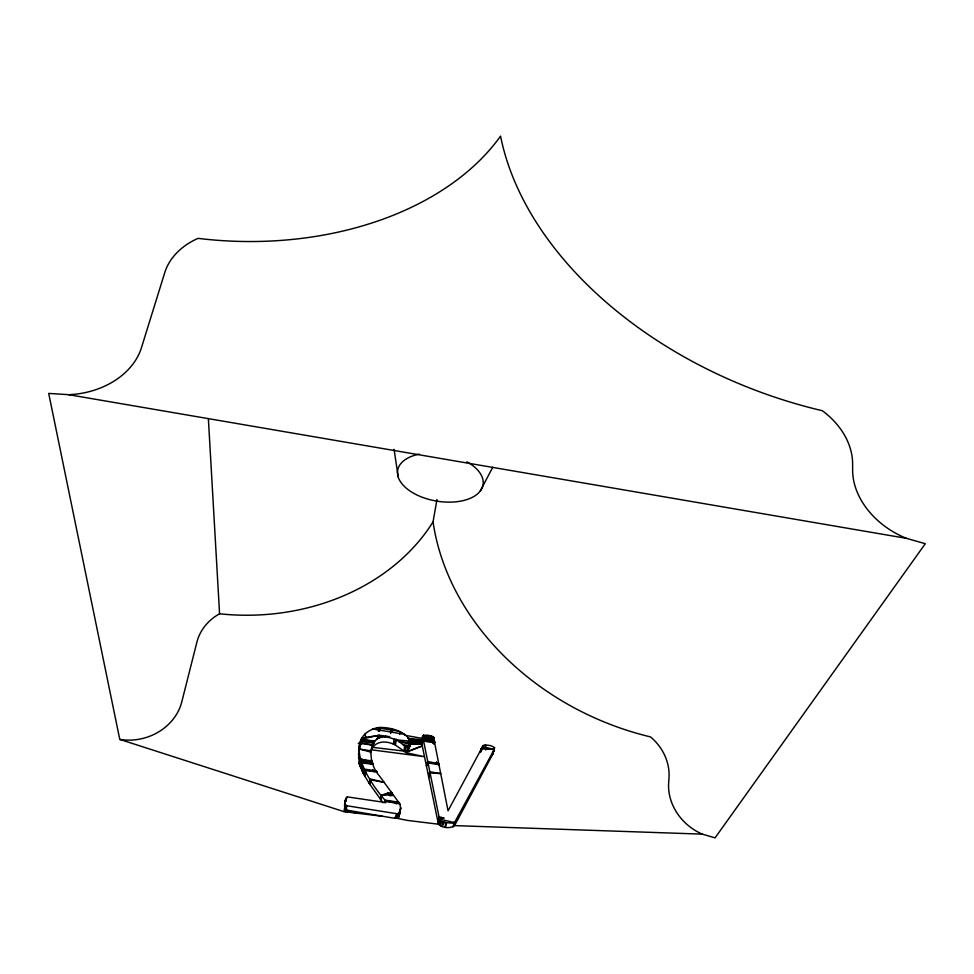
<?xml version="1.0" encoding="UTF-8"?>
<svg xmlns="http://www.w3.org/2000/svg" width="974" height="974" viewBox="0 0 974 974"><rect width="100%" height="100%" fill="white"/><g stroke="black" fill="none" stroke-linecap="round" stroke-linejoin="round"><path stroke-width="1.46" d="M406.292 752.732C420.354 734.396 390.306 725.788 377.06 727.724C338.83 738.377 371.386 785.348 385.972 801.249L385.899 802.588L347.219 796.878C344.613 800.324 343.725 805.948 345.478 809.905L394.92 818.343L398.524 817.247L400.631 808.457L399.912 804.013L379.434 775.937C365.433 760.475 367.551 727.249 395.359 739.729L395.347 745L406.292 752.732L424.494 756.713L371.423 749.81L370.473 752.853M409.737 740.69L421.559 740.995L423.507 735.114L429.79 735.674L433.503 737.038L448.052 810.806L483.141 745.621C486.708 744.647 491.627 745.195 494.524 747.655L492.211 755.215L454.554 825.611C450.232 829.178 438.97 828.144 437.923 821.666L421.705 743.162L422.594 736.149L433.941 737.927L433.296 742.979M345.417 811.805L346.501 805.705L345.356 804.354L345.21 801.772L344.833 805.206M360.83 742.139L358.286 743.406L360.916 743.856L361.037 740.021L374.54 741.226L371.423 749.81M485.795 746.303L485.673 749.98L486.391 747.594M358.627 753.036L359.175 763.847L362.937 772.942L369.304 783.522L383.038 802.795M360.697 741.007L373.018 743.199L372.811 747.375C377.328 740.788 386.727 741.092 393.301 744.063L396.296 739.376L395.347 745L393.301 744.063L394.141 739.242L396.296 739.376L405.756 746.827L404.1 751.076L372.811 747.375L373.773 742.212L360.697 741.007L360.246 745.183L361.391 742.894L361.537 739.01L379.154 735.26L389.734 736.661L388.054 737.44M381.284 800.36L381.491 795.028L391.536 792.361L391.548 795.222M433.673 742.87L434.185 739.156L422.594 736.149L439.481 819.11L441.271 821.338L445.617 822.506L445.362 827.06L446.676 822.689L452.667 823.188L455.028 821.618L493.708 750.479L494.268 749.335L482.276 746.851L481.253 750.942L483.141 745.621L485.843 745.073M384.998 802.698L385.193 800.153L398.816 802.211L385.972 801.249L399.912 804.013M408.252 749.968L409.737 739.704M399.851 811.525L399.097 816.029L400.716 807.47M404.1 751.076L404.6 745.938M407.388 747.411L406.937 752.062L405.014 751.745L405.756 746.827L408.41 746.802L409.457 744.185L398.293 741.336L409.689 742.992L408.52 748.982L409.689 742.992M345.368 800.677L345.015 803.964L345.6 799.593L344.626 807.276M360.94 767.877L361.488 762.971L373.359 764.188L361.037 761.814L360.295 766.526L361.488 762.971M432.858 742.797L433.503 737.038L432.858 742.797L433.941 737.927M454.554 825.611L702.339 834.134L715.05 837.871L925.3 543.711L906.514 538.366L68.716 394.689L48.7 393.411L119.765 739.4L343.907 811.622L345.356 804.354M359.15 750.382L358.602 758.149M359.138 749.201L359.747 744.392L358.554 754.923M360.916 743.856L361.537 739.01L374.54 741.226M361.391 742.894L362.024 738.049L379.154 735.26L376.524 739.497M359.905 765.028L360.526 760.304L372.628 762.301L360.21 759.063L359.175 763.847L360.526 760.304M433.88 743.941L434.38 740.216L422.643 737.829L421.705 743.162L410.273 742.529M345.149 802.759L344.674 806.302L345.758 798.753M362.377 765.199L362.121 770.872M364.239 769.046L363.594 773.733L364.848 770.239L376.78 771.14L364.239 769.046L362.937 772.942M347.219 796.878L345.356 801.578L345.502 800.567M371.8 763.446L372.153 761.084L360.21 759.063M369.998 784.508L370.692 779.882L384.17 782.365L369.998 778.883L369.304 783.522L370.692 779.882M378.387 731.255L378.935 727.59L379.324 731.194M360.246 745.183L361.037 740.021L373.773 742.212M379.629 731.17L380.189 727.505M390.574 733.483L391.39 728.601L391.499 732.448M433.868 742.785L434.38 740.216L422.813 738.779L421.9 744.185L409.092 744.185L407.412 742.358M391.743 732.509L392.364 728.856M407.631 751.38L408.41 746.802L406.937 752.062L422.266 745.926L407.631 751.38L408.885 745.987L402.895 744.538M481.253 750.942L481.813 747.728L494.268 749.335L492.211 755.215L493.708 750.479M702.339 834.134A50.794 44.39 36.7 0 1 668.651 782.926L668.992 777.69A50.137 44.962 31.4 0 0 650.559 736.916A259.571 212.149 22.5 0 1 433.053 521.833L436.961 499.504M399.693 734.396L400.131 731.961M390.915 795.77L391.536 792.361M391.986 795.807L392.4 793.53L381.491 795.028L380.225 798.887M396.954 818.306L397.794 813.874L400.192 810.989L398.524 817.247L399.389 812.852L396.954 818.306L407.607 820.437L438.531 824.211L441.271 821.338L444.144 822.214L442.196 826.439M399.559 814.154L400.631 808.457M407.692 738.17L422.533 739.923L423.507 735.114M364.921 776.315L365.798 772.078L364.191 774.914L364.848 770.239L377.364 772.126M433.393 742.967L434.185 739.156L422.643 737.829M441.271 821.338L439.384 825.295L442.208 821.715L440.053 820.4L438.142 823.018L439.213 817.868L444.144 818.111L438.982 816.736L437.923 821.666L439.213 817.868M422.533 739.923L425.967 740.045L427.014 735.212M345.466 801.529L346.269 797.913L345.356 801.578M430.094 740.8L431.165 735.979L431.117 741.104L432.407 741.859L431.165 740.045L430.094 740.8L431.117 741.104L432.2 736.283M494.268 749.335L481.217 748.823L480.389 752.476L481.813 747.728M434.1 744.039L434.66 741.64L423.093 740.143L421.9 744.185L408.045 743.15M428.803 777.544L429.887 772.906L440.82 773.612L429.656 771.761L428.572 776.4L429.887 772.906M482.337 749.006L483.141 745.621M408.946 741.604L421.705 743.162L422.813 738.779M398.524 817.247L399.864 811.975M493.051 753.146L494.524 747.655L492.771 754.071L492.661 751.794M480.158 752.378L481.217 748.823M438.142 823.018L439.481 819.11L454.322 822.555L453.044 826.926L455.028 821.618M482.544 748.896L483.494 746.413M427.793 762.812L426.454 766.185L427.525 761.485L438.909 763.713L427.793 762.812L439.116 764.748M438.531 824.211L440.053 820.4M396.698 813.996L394.92 818.343L397.794 813.874L346.501 805.705L344.82 808.87M425.967 740.045L428.012 735.358L427.05 739.29L425.967 740.045L428.718 740.508M434.66 741.64L423.3 741.129L421.9 744.185L408.861 742.541M480.158 491.164L492.747 467.252M362.097 741.506L366.297 736.977M441.015 826.098L444.144 822.214M378.862 738.243L381.175 735.528M408.739 747.789L410.431 746.035L408.946 745.475M381.577 737.44L383.354 735.82M384.657 737.148L385.887 736.149M381.491 795.028L393.374 794.857M395.359 739.729L409.884 741.141M343.907 811.622L382.21 816.249M423.3 741.129L434.854 742.663M408.8 739.181L421.559 740.995M385.972 801.249L399.437 803.148M409.774 741.275L421.705 743.162M370.826 750.844L359.211 748.994L370.802 752.074M377.06 727.724L398.768 731.267M372.433 728.929L404.198 734.286M445.617 822.506L446.676 822.689M404.6 735.2L421.645 738.304M346.501 805.705L346.537 810.368L355.51 813.022M387.445 792.495L389.892 795.807M394.628 801.626L396.26 803.903M346.537 810.368L347.341 812.036M372.92 769.594L373.931 771.749M436.498 761.79L437.009 764.432M370.266 760.28L370.668 762.776M394.08 449.391L398.244 477.15M208.363 418.503L219.576 613.79A49.345 43.781 -4.7 0 0 196.918 642.073L181.761 701.962A51.439 45.267 -14.1 0 1 119.765 739.4M365.287 733.446L365.457 737.659M466.972 461.798A43.294 23.839 9.6 0 1 470.259 498.311A43.294 23.839 9.6 0 1 406.061 487.986A43.294 23.839 9.6 0 1 419.234 454.127M433.053 521.833A209.556 171.534 0.3 0 1 219.576 613.79M906.514 538.366A74.243 56.346 28.3 0 1 852.64 470.43L852.615 463.685A73.147 57.149 23.9 0 0 822.324 410.724A363.765 247.603 19.5 0 1 500.563 136.129A294.331 200.863 3.7 0 1 198.014 238.362A71.577 54.921 1.6 0 0 164.764 272.598L141.449 347.706A75.509 58.05 -4.9 0 1 68.716 394.689M360.015 743.43L359.479 747.983L360.27 742.505L372.007 744.988L360.015 743.43"/></g></svg>
